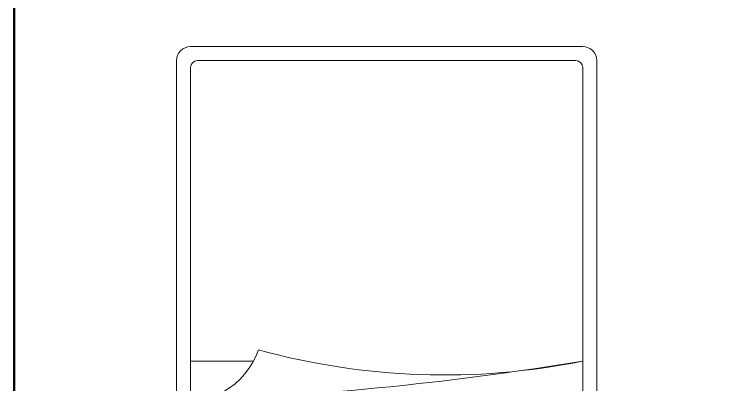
# Model space of a CAD drawing. Header units: inches. Extents: x -71 to 2682309, y -3332 to 801571.
# Drawn here: x 2651649.2 to 2651750.4, y 787904 to 787956.9 of the extents above; entities that cross this region are included whole.
import ezdxf

# ---------------------------------------------------------------- set-up
doc = ezdxf.new("R2010")
doc.units = ezdxf.units.IN
doc.header["$MEASUREMENT"] = 0
doc.linetypes.add('x_8th Floor Plan-final$0$HIDDEN2', pattern=[0.1875, 0.125, -0.0625])
for name, color, linetype, lineweight in [('Furniture', 22, 'Continuous', 13), ('Hatch', 254, 'Continuous', 9), ('WALL RA', 42, 'Continuous', 50)]:
    doc.layers.add(name, color=color, linetype=linetype, lineweight=lineweight)

# ---------------------------------------------------------------- blocks, each defined once
blk = doc.blocks.new('x_8th Floor Plan-final$0$FP34')
at = {"layer": 'Hatch', "linetype": 'x_8th Floor Plan-final$0$HIDDEN2'}
for p, q in [((173.9, 215.9), (173.9, 381.5)), ((178.9, 215.9), (178.9, 381.5)), ((6.4, 214), (172.1, 214)), ((6.4, 209), (172.1, 209)), ((173.9, 41.5), (173.9, 207.2)), ((178.9, 41.5), (178.9, 207.2)), ((180.7, 214), (346.4, 214)), ((180.7, 209), (346.4, 209))]:
    blk.add_line(p, q, dxfattribs=at)
for radius in [170, 160, 5]:
    blk.add_circle((176.4, 211.5), radius, dxfattribs=at)
blk = doc.blocks.new('queen bed')
at = {"layer": 'Furniture'}
for p, q in [((-70, 33), (0, 33)), ((0, -27), (0, 33)), ((-72, -25), (-72, 31)), ((-69, 31), (0, 31)), ((-70, -24), (-70, 30)), ((-17.78, 15.84), (-16.81, 27.68)), ((-10.33, 26.52), (-16.81, 27.68)), ((-2.07, 27.63), (-10.33, 26.52)), ((-2.07, 27.63), (-2.83, 16.69)), ((-10.33, 26.52), (-7.9, 25.06)), ((-2.83, 16.69), (-4.45, 13.94)), ((-2.83, 16.69), (-1.95, 1.76)), ((-17.78, 15.84), (-16.97, 13.41)), ((-17.24, 9.17), (-17.78, 15.84)), ((-22.12, 1.53), (-21.22, 9.94)), ((-21.22, 9.94), (-15.25, 8.78)), ((-15.25, 8.78), (-9.42, 9.94)), ((-9.42, 9.94), (-10.33, -0.16)), ((-15.25, 8.78), (-17.33, 7.35)), ((-10.04, 3.06), (-7.9, 4.34)), ((-1.95, 1.76), (-10.06, 2.85)), ((-21.22, -9.74), (-22.12, 1.53)), ((-22.12, 1.53), (-21.47, -0.42)), ((-10.33, -0.16), (-11.63, -2.36)), ((-10.33, -0.16), (-9.42, -9.74)), ((-1.95, -1.61), (-10.06, -2.7)), ((-2.83, -16.54), (-1.95, -1.61)), ((-10.04, -2.91), (-7.9, -4.19)), ((-16.16, -8.83), (-14.22, -7.67)), ((-16.16, -8.83), (-21.22, -9.74)), ((-17.24, -9.01), (-17.78, -15.68)), ((-9.42, -9.74), (-16.16, -8.83)), ((-17.78, -15.68), (-16.97, -13.25)), ((-2.83, -16.54), (-4.45, -13.79)), ((-27.15, -16.03), (-27.15, -25)), ((-17.78, -15.68), (-16.81, -21.53)), ((-2.07, -21.47), (-2.83, -16.54)), ((-10.33, -20.36), (-7.9, -18.91)), ((-10.33, -20.36), (-16.81, -21.53)), ((-2.07, -21.47), (-10.33, -20.36)), ((0, -25), (-69, -25)), ((0, -27), (-70, -27))]:
    blk.add_line(p, q, dxfattribs=at)
at = {"layer": 'Furniture', "elevation": 0}
for points in [[(-14.8, 33), (0, 33), (0, 51), (-14.8, 51)], [(-14.8, -27), (0, -27), (0, -45), (-14.8, -45)]]:
    blk.add_lwpolyline(points, close=True, dxfattribs=at)
at = {"layer": 'Furniture'}
for centre, radius, start, end in [((-70, 31), 2, 90, 180), ((-69, 30), 1, 90, 180), ((-124.86, 11.21), 99.7, 344.574, 11.4495), ((-476.45, -42.67), 455.31, 1.8681, 9.3116), ((-32.53, -25.96), 11.3, 350.4683, 70.4807), ((-69, -24), 1, 180, 270), ((-70, -25), 2, 180, 270)]:
    blk.add_arc(centre, radius, start, end, dxfattribs=at)
at = {"layer": 'Furniture', "xscale": 0.04000015660943467, "yscale": 0.04000015660943467, "zscale": 0.04000015660943467, "rotation": 180}
blk.add_blockref('x_8th Floor Plan-final$0$FP34', (-0.34, 50.51), dxfattribs=at)
at = {"layer": 'Furniture', "xscale": -0.04000015660943469, "yscale": 0.04000015660943469, "zscale": 0.04000015660943467}
blk.add_blockref('x_8th Floor Plan-final$0$FP34', (-0.34, -44.41), dxfattribs=at)

msp = doc.modelspace()

# ---------------------------------------------------------------- linework, layer by layer
at = {"layer": 'WALL RA'}
msp.add_line((2651649.24, 787735.27), (2651649.24, 788018.27), dxfattribs=at)

# ---------------------------------------------------------------- block references
at = {"layer": 'Furniture', "rotation": 270}
msp.add_blockref('queen bed', (2651699.42, 787880.27), dxfattribs=at)

doc.saveas('drawing.dxf')
